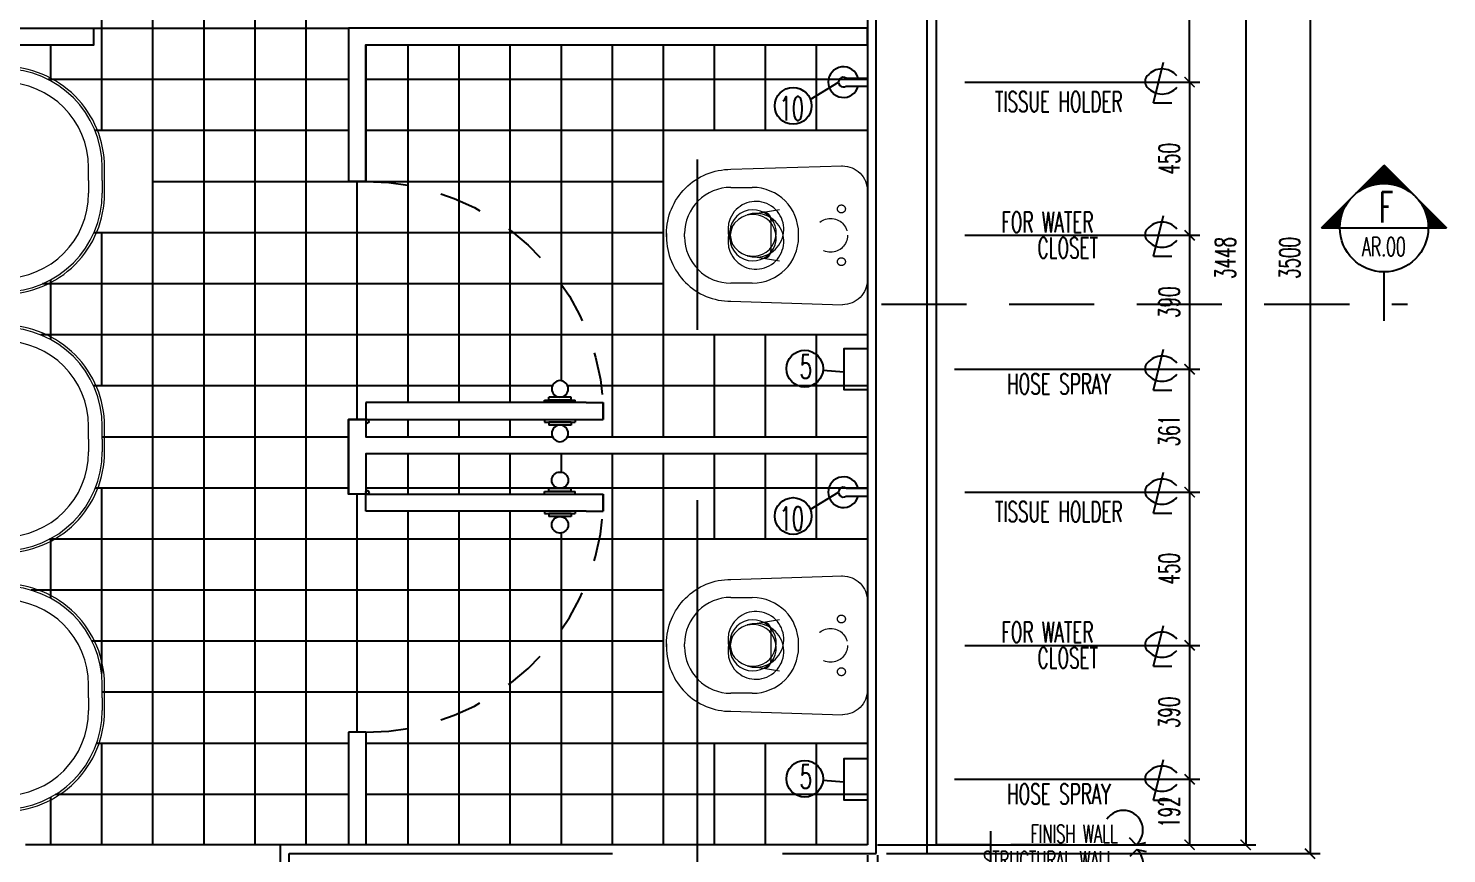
# Model space of a CAD drawing. Extents: x 417609.6 to 417638.5, y 43441 to 43460.9.
# Drawn here: x 417624.723 to 417628.89, y 43455.876 to 43458.301 of the extents above; entities that cross this region are included whole.
import ezdxf
from ezdxf.enums import TextEntityAlignment as Align

# ---------------------------------------------------------------- set-up
doc = ezdxf.new("R2010")
doc.units = 0
doc.header["$MEASUREMENT"] = 0
doc.header["$PDMODE"] = 3
doc.header["$PDSIZE"] = 0.1
for name, pattern in [('CENTERX2', [4, 2.5, -0.5, 0.5, -0.5]), ('DASHED', [0.75, 0.5, -0.25]), ('HIDDEN', [0.375, 0.25, -0.125]), ('HIDDEN2', [0.1875, 0.125, -0.0625])]:
    doc.linetypes.add(name, pattern=pattern)
doc.layers.get('0').update_dxf_attribs({"linetype": 'CONTINUOUS'})
doc.layers.get('DEFPOINTS').update_dxf_attribs({"linetype": 'CONTINUOUS'})
for name, color, linetype in [('2', 2, 'CONTINUOUS'), ('A-JEERI', 3, 'CONTINUOUS'), ('ARCDIMR', 4, 'CONTINUOUS'), ('AXES', 11, 'CENTERX2'), ('DIM', 4, 'CONTINUOUS'), ('Dimout', 4, 'CONTINUOUS'), ('DOOR', 4, 'CONTINUOUS'), ('DW', 7, 'CONTINUOUS'), ('ELE', 3, 'CONTINUOUS'), ('ELEV-MARK', 6, 'CONTINUOUS'), ('FIX', 3, 'CONTINUOUS'), ('Hatch', 11, 'CONTINUOUS'), ('JUMP', 2, 'CONTINUOUS'), ('PART', 9, 'CONTINUOUS'), ('Plaster', 7, 'CONTINUOUS'), ('Tile', 5, 'CONTINUOUS'), ('TITLE', 6, 'CONTINUOUS'), ('TXT', 2, 'CONTINUOUS'), ('WALL', 6, 'CONTINUOUS'), ('WIN', 5, 'CONTINUOUS')]:
    doc.layers.add(name, color=color, linetype=linetype)
doc.styles.add('ROMANS', font='ROMANS.shx', dxfattribs={"width": 0.6})
doc.dimstyles.new('R50', dxfattribs={"dimscale": 0, "dimtxt": 0.06, "dimasz": 0.03, "dimexe": 0.03, "dimexo": 0.03, "dimgap": 0.03, "dimtad": 1, "dimdec": 0, "dimlfac": 1000, "dimzin": 13, "dimdsep": 46, "dimtxsty": 'ROMANS', "dimblk": 'ARCHTICK', "dimcen": 0.09, "dimclrd": 4, "dimclre": 4, "dimclrt": 2, "dimadec": 0, "dimazin": 0, "dimtfac": 1, "dimtdec": 0, "dimtofl": 0, "dimtmove": 2, "dimatfit": 3, "dimldrblk": 'CLOSEDBLANK', "dimfxl": 0, "dimtolj": 1, "dimtzin": 0, "dimarcsym": 0})

# ---------------------------------------------------------------- blocks, each defined once
blk = doc.blocks.new('WC')
at = {"layer": 'FIX', "lineweight": 20}
for p, q in [((475, 140.8), (538, 140.8)), ((394.8, 75.7), (490.4, 60.1)), ((339, 4.8), (339, -4.8)), ((533.7, 24.2), (539.5, 0)), ((539.5, 0), (533.7, -24.2)), ((674, 4.8), (674, -4.8)), ((490.4, -60.1), (394.8, -75.7)), ((538, -140.8), (475, -140.8)), ((213.2, -203.8), (210, -203.8))]:
    blk.add_line(p, q, dxfattribs=at)
at = {"layer": 'FIX', "linetype": 'Continuous', "lineweight": 20}
blk.add_line((420.1, -47.3), (420.4, 44.6), dxfattribs=at)
at = {"layer": 'FIX', "lineweight": 20}
for points in [[(210, -203.8, -0.414214), (137, -130.8), (137, 0), (137, 130.8, -0.414214), (210, 203.8)], [(727, -4.8), (727, 4.8, 0.414214), (538, 193.8), (210, 203.8)], [(727, 4.8), (727, -4.8, -0.414214), (538, -193.8), (210, -203.8)]]:
    blk.add_lwpolyline(points, format="xyb", dxfattribs=at)
at = {"layer": 'FIX', "linetype": 'HIDDEN', "lineweight": 20, "ltscale": 0.05}
for centre in [(213.2, 77.5), (213.2, -77.5)]:
    blk.add_circle(centre, 11.6, dxfattribs=at)
at = {"layer": 'FIX', "linetype": 'HIDDEN2', "lineweight": 20, "ltscale": 0.3}
blk.add_circle((245, 0), 49.8, dxfattribs=at)
at = {"layer": 'FIX', "lineweight": 20}
for centre, radius, start, end in [((475, 4.8), 136, 90, 180), ((538, 4.8), 136, 360, 90), ((464.4, -17.6), 82, 51.0758, 71.504), ((473, -6.9), 68.2, 27.1532, 51.0758), ((475, -4.8), 136, 180, 270), ((473, 6.9), 68.2, 308.9242, 332.8468), ((538, -4.8), 136, 270, 0), ((464.4, 17.6), 82, 288.496, 308.9242)]:
    blk.add_arc(centre, radius, start, end, dxfattribs=at)
at = {"layer": 'FIX', "linetype": 'Continuous', "lineweight": 20}
for centre, start, end in [((442.7, 45.5), 88.3879, 182.3338), ((442.4, -45.6), 177.6662, 271.6121)]:
    blk.add_arc(centre, 22.3, start, end, dxfattribs=at)
blk = doc.blocks.new('LAV-003')
at = {"layer": 'FIX', "linetype": 'ByBlock'}
blk.add_line((-327.5, -25), (327.5, -25), dxfattribs=at)
at = {"layer": 'FIX', "linetype": 'Continuous', "lineweight": 20}
for p, q in [((-327.5, -285), (-327.5, -25)), ((327.5, -285), (327.5, -25)), ((0, -165), (-187.5, -165)), ((0, -165), (187.5, -165)), ((-287.5, -285), (-287.5, -265)), ((287.5, -285), (287.5, -265)), ((0, -535), (-37.5, -535)), ((0, -535), (37.5, -535)), ((0, -575), (-37.5, -575)), ((0, -575), (37.5, -575))]:
    blk.add_line(p, q, dxfattribs=at)
at = {"layer": 'FIX', "linetype": 'ByBlock', "ltscale": 0.3}
for p, q in [((0, -35), (-262.5, -35)), ((0, -35), (262.5, -35)), ((-287.5, -265), (-287.5, -60)), ((287.5, -265), (287.5, -60))]:
    blk.add_line(p, q, dxfattribs=at)
at = {"layer": 'FIX', "lineweight": 20}
for p, q in [((-15.6, -100.9), (15.5, -100.9)), ((0, -85.4), (0, -116.5))]:
    blk.add_line(p, q, dxfattribs=at)
at = {"layer": 'FIX', "linetype": 'DASHED', "lineweight": 20, "ltscale": 0.04}
for p, q in [((0, -193.9), (0, -266.1)), ((-35.7, -230.5), (36.6, -230.5))]:
    blk.add_line(p, q, dxfattribs=at)
at = {"layer": 'FIX', "linetype": 'Continuous', "lineweight": 20}
blk.add_lwpolyline([(294.8, -25), (0, -25), (-327.5, -25), (-334.5, -285, 0.414214), (-37.5, -582), (0, -582), (37.5, -582, 0.414214), (334.5, -285), (327.5, -25), (0, -25)], format="xyb", dxfattribs=at)
at = {"layer": 'FIX', "linetype": 'HIDDEN', "lineweight": 20, "ltscale": 0.05}
for centre in [(-100, -100.9), (100, -100.9)]:
    blk.add_circle(centre, 12.4, dxfattribs=at)
at = {"layer": 'FIX', "lineweight": 20}
for centre, radius in [((0, -100.9), 15.5), ((0.5, -230), 29.5), ((0.5, -230), 22.5)]:
    blk.add_circle(centre, radius, dxfattribs=at)
at = {"layer": 'FIX', "linetype": 'ByBlock', "ltscale": 0.3}
for centre, start, end in [((-262.5, -60), 90, 180), ((262.5, -60), 0, 90)]:
    blk.add_arc(centre, 25, start, end, dxfattribs=at)
at = {"layer": 'FIX', "linetype": 'Continuous', "lineweight": 20}
for centre, radius, start, end in [((-187.5, -265), 100, 90, 180), ((187.5, -265), 100, 0, 90), ((-37.5, -285), 290, 180, 270), ((-37.5, -285), 250, 180, 270), ((37.5, -285), 290, 270, 0), ((37.5, -285), 250, 270, 0)]:
    blk.add_arc(centre, radius, start, end, dxfattribs=at)
blk = doc.blocks.new('DORO')
at = {"layer": 'DOOR', "linetype": 'ByBlock'}
for p, q in [((-0.05, -0.6482), (-0.05, 0)), ((-0.05, 0), (0, 0)), ((0, 0), (0, -0.6482)), ((-0.0662, -0.6033), (-0.0662, -0.5385)), ((-0.0572, -0.5385), (-0.0662, -0.5385)), ((-0.0572, -0.5259), (-0.0572, -0.6159)), ((-0.05, -0.5259), (-0.0572, -0.5259)), ((-0.0572, -0.6033), (-0.0572, -0.5385)), ((0, -0.5259), (0.0072, -0.5259)), ((0.0072, -0.5259), (0.0072, -0.6159)), ((0.0072, -0.6033), (0.0072, -0.5385)), ((0.0072, -0.5385), (0.0162, -0.5385)), ((0.0162, -0.6033), (0.0162, -0.5385)), ((-0.0572, -0.6033), (-0.0662, -0.6033)), ((-0.05, -0.6159), (-0.0572, -0.6159)), ((0, -0.6159), (0.0072, -0.6159)), ((0.0072, -0.6033), (0.0162, -0.6033)), ((-0.05, -0.6482), (-0.05, -0.6982)), ((0, -0.6482), (0, -0.6982)), ((-0.05, -0.6982), (0, -0.6982)), ((0, -0.6982), (-0.05, -0.6982))]:
    blk.add_line(p, q, dxfattribs=at)
for centre, radius in [((0.0051, -0.0051), 0.00506), ((-0.0904, -0.5709), 0.0243), ((0.0404, -0.5709), 0.0243)]:
    blk.add_circle(centre, radius, dxfattribs=at)
at = {"layer": 'DOOR', "linetype": 'HIDDEN', "ltscale": 0.5}
blk.add_arc((0, 0), 0.7, 180, 265.9039, dxfattribs=at)
blk = doc.blocks.new('SCNTR', base_point=(3632.66, 549.66))
for q in [(3633.89, 554.57), (3636.1, 543.44)]:
    blk.add_line((3631.12, 543.44), q)
for centre, radius, start, end in [((3630.8, 549.38), 1.99, 133.3084, 182.4789), ((3633.47, 547.5), 5.23, 39.4883, 140.5117), ((3630.8, 549.21), 1.99, 177.5211, 226.6916), ((3633.47, 551.09), 5.23, 219.4883, 320.5117)]:
    blk.add_arc(centre, radius, start, end)
blk = doc.blocks.new('_ARCHTICK')
at = {"color": 0, "linetype": 'ByBlock', "const_width": 0.15}
blk.add_lwpolyline([(-0.5, -0.5), (0.5, 0.5)], dxfattribs=at)
blk = doc.blocks.new('*D69')
at = {"layer": 'DEFPOINTS', "color": 0}
for p in [(417627.4436, 43457.693), (417627.4136, 43457.2995), (417628.1345, 43457.2995)]:
    blk.add_point(p, dxfattribs=at)
at = {"layer": 'Dimout', "color": 4, "lineweight": -2}
for p, q in [((417627.4736, 43457.693), (417628.1645, 43457.693)), ((417628.1345, 43457.693), (417628.1345, 43457.2995)), ((417627.4436, 43457.2995), (417628.1645, 43457.2995))]:
    blk.add_line(p, q, dxfattribs=at)
at = {"layer": 'Dimout', "color": 4, "lineweight": -2, "xscale": 0.03, "yscale": 0.03, "zscale": 0.03}
for p, rotation in [((417628.1345, 43457.693), 90), ((417628.1345, 43457.2995), 270)]:
    blk.add_blockref('_ARCHTICK', p, dxfattribs=dict(at, rotation=rotation))
at = {"layer": 'Dimout', "color": 2, "insert": (417628.0745, 43457.4963), "char_height": 0.06, "attachment_point": 5, "rotation": 90, "style": 'ROMANS'}
blk.add_mtext('\\A1;390', dxfattribs=at)
blk = doc.blocks.new('_ClosedBlank')
at = {"color": 0, "linetype": 'ByBlock', "lineweight": -2}
for p, q in [((-1, 0.17), (0, 0)), ((-1, 0.17), (-1, -0.17)), ((0, 0), (-1, -0.17))]:
    blk.add_line(p, q, dxfattribs=at)
blk = doc.blocks.new('*D70')
at = {"layer": 'DEFPOINTS', "color": 0}
for p in [(417627.4436, 43458.143), (417627.4436, 43457.693), (417628.1345, 43457.693)]:
    blk.add_point(p, dxfattribs=at)
at = {"layer": 'Dimout', "color": 4, "lineweight": -2}
for p, q in [((417627.4736, 43458.143), (417628.1645, 43458.143)), ((417628.1345, 43458.143), (417628.1345, 43457.693)), ((417627.4736, 43457.693), (417628.1645, 43457.693))]:
    blk.add_line(p, q, dxfattribs=at)
at = {"layer": 'Dimout', "color": 4, "lineweight": -2, "xscale": 0.03, "yscale": 0.03, "zscale": 0.03}
for p, rotation in [((417628.1345, 43458.143), 90), ((417628.1345, 43457.693), 270)]:
    blk.add_blockref('_ARCHTICK', p, dxfattribs=dict(at, rotation=rotation))
at = {"layer": 'Dimout', "color": 2, "insert": (417628.0745, 43457.918), "char_height": 0.06, "attachment_point": 5, "rotation": 90, "style": 'ROMANS'}
blk.add_mtext('\\A1;450', dxfattribs=at)
blk = doc.blocks.new('A$C785E76E1')
at = {"layer": 'JUMP'}
for p, q in [((0.033, 0.0529), (0.033, 0.1149)), ((0.057, 0.0529), (0.057, 0.1149))]:
    blk.add_line(p, q, dxfattribs=at)
for radius, start, end in [(0.045, 105.4782, 74.5218), (0.0144, 146.4427, 33.5573)]:
    blk.add_arc((0.045, 0.045), radius, start, end, dxfattribs=at)
blk = doc.blocks.new('*D71')
at = {"layer": 'DEFPOINTS', "color": 0}
for p in [(417627.4436, 43456.4883), (417627.4136, 43456.0948), (417628.1345, 43456.0948)]:
    blk.add_point(p, dxfattribs=at)
at = {"layer": 'Dimout', "color": 4, "lineweight": -2}
for p, q in [((417627.4736, 43456.4883), (417628.1645, 43456.4883)), ((417628.1345, 43456.4883), (417628.1345, 43456.0948)), ((417627.4436, 43456.0948), (417628.1645, 43456.0948))]:
    blk.add_line(p, q, dxfattribs=at)
at = {"layer": 'Dimout', "color": 4, "lineweight": -2, "xscale": 0.03, "yscale": 0.03, "zscale": 0.03}
for p, rotation in [((417628.1345, 43456.4883), 90), ((417628.1345, 43456.0948), 270)]:
    blk.add_blockref('_ARCHTICK', p, dxfattribs=dict(at, rotation=rotation))
at = {"layer": 'Dimout', "color": 2, "insert": (417628.0745, 43456.2915), "char_height": 0.06, "attachment_point": 5, "rotation": 90, "style": 'ROMANS'}
blk.add_mtext('\\A1;390', dxfattribs=at)
blk = doc.blocks.new('*D72')
at = {"layer": 'DEFPOINTS', "color": 0}
for p in [(417627.4436, 43456.9383), (417627.4436, 43456.4883), (417628.1345, 43456.4883)]:
    blk.add_point(p, dxfattribs=at)
at = {"layer": 'Dimout', "color": 4, "lineweight": -2}
for p, q in [((417627.4736, 43456.9383), (417628.1645, 43456.9383)), ((417628.1345, 43456.9383), (417628.1345, 43456.4883)), ((417627.4736, 43456.4883), (417628.1645, 43456.4883))]:
    blk.add_line(p, q, dxfattribs=at)
at = {"layer": 'Dimout', "color": 4, "lineweight": -2, "xscale": 0.03, "yscale": 0.03, "zscale": 0.03}
for p, rotation in [((417628.1345, 43456.9383), 90), ((417628.1345, 43456.4883), 270)]:
    blk.add_blockref('_ARCHTICK', p, dxfattribs=dict(at, rotation=rotation))
at = {"layer": 'Dimout', "color": 2, "insert": (417628.0745, 43456.7133), "char_height": 0.06, "attachment_point": 5, "rotation": 90, "style": 'ROMANS'}
blk.add_mtext('\\A1;450', dxfattribs=at)
blk = doc.blocks.new('*D73')
at = {"layer": 'DEFPOINTS', "color": 0}
for p in [(417627.4436, 43456.0948), (417627.1876, 43455.9024), (417628.1345, 43455.9024)]:
    blk.add_point(p, dxfattribs=at)
at = {"layer": 'Hatch', "color": 4, "lineweight": -2}
for p, q in [((417627.4736, 43456.0948), (417628.1645, 43456.0948)), ((417628.1345, 43456.0948), (417628.1345, 43455.9024)), ((417627.2176, 43455.9024), (417628.1645, 43455.9024))]:
    blk.add_line(p, q, dxfattribs=at)
at = {"layer": 'Hatch', "color": 4, "lineweight": -2, "xscale": 0.03, "yscale": 0.03, "zscale": 0.03}
for p, rotation in [((417628.1345, 43456.0948), 90), ((417628.1345, 43455.9024), 270)]:
    blk.add_blockref('_ARCHTICK', p, dxfattribs=dict(at, rotation=rotation))
at = {"layer": 'Hatch', "color": 2, "insert": (417628.0745, 43455.9986), "char_height": 0.06, "attachment_point": 5, "rotation": 90, "style": 'ROMANS'}
blk.add_mtext('\\A1;192', dxfattribs=at)
blk = doc.blocks.new('*D74')
at = {"layer": 'DEFPOINTS', "color": 0}
for p in [(417627.4436, 43457.2995), (417628.1345, 43457.2995), (417627.4436, 43456.9383)]:
    blk.add_point(p, dxfattribs=at)
at = {"layer": 'Hatch', "color": 4, "lineweight": -2}
for p, q in [((417627.4736, 43457.2995), (417628.1645, 43457.2995)), ((417628.1345, 43456.9383), (417628.1345, 43457.2995)), ((417627.4736, 43456.9383), (417628.1645, 43456.9383))]:
    blk.add_line(p, q, dxfattribs=at)
at = {"layer": 'Hatch', "color": 4, "lineweight": -2, "xscale": 0.03, "yscale": 0.03, "zscale": 0.03}
for p, rotation in [((417628.1345, 43457.2995), 90), ((417628.1345, 43456.9383), 270)]:
    blk.add_blockref('_ARCHTICK', p, dxfattribs=dict(at, rotation=rotation))
at = {"layer": 'Hatch', "color": 2, "insert": (417628.0745, 43457.1189), "char_height": 0.06, "attachment_point": 5, "rotation": 90, "style": 'ROMANS'}
blk.add_mtext('\\A1;361', dxfattribs=at)
blk = doc.blocks.new('*D75')
at = {"layer": 'DEFPOINTS', "color": 0}
for p in [(417627.1876, 43459.3504), (417628.1345, 43459.3504), (417627.4436, 43458.143)]:
    blk.add_point(p, dxfattribs=at)
at = {"layer": 'Hatch', "color": 4, "lineweight": -2}
for p, q in [((417627.2176, 43459.3504), (417628.1645, 43459.3504)), ((417628.1345, 43458.143), (417628.1345, 43459.3504)), ((417627.4736, 43458.143), (417628.1645, 43458.143))]:
    blk.add_line(p, q, dxfattribs=at)
at = {"layer": 'Hatch', "color": 4, "lineweight": -2, "xscale": 0.03, "yscale": 0.03, "zscale": 0.03}
for p, rotation in [((417628.1345, 43459.3504), 90), ((417628.1345, 43458.143), 270)]:
    blk.add_blockref('_ARCHTICK', p, dxfattribs=dict(at, rotation=rotation))
at = {"layer": 'Hatch', "color": 2, "insert": (417628.0745, 43458.7467), "char_height": 0.06, "attachment_point": 5, "rotation": 90, "style": 'ROMANS'}
blk.add_mtext('\\A1;1207', dxfattribs=at)
blk = doc.blocks.new('*D76')
at = {"layer": 'DEFPOINTS', "color": 0}
for p in [(417627.1876, 43459.3504), (417627.1876, 43455.9024), (417628.2992, 43455.9024)]:
    blk.add_point(p, dxfattribs=at)
at = {"layer": 'Hatch', "color": 4, "lineweight": -2}
for p, q in [((417627.2176, 43459.3504), (417628.3292, 43459.3504)), ((417628.2992, 43459.3504), (417628.2992, 43455.9024)), ((417627.2176, 43455.9024), (417628.3292, 43455.9024))]:
    blk.add_line(p, q, dxfattribs=at)
at = {"layer": 'Hatch', "color": 4, "lineweight": -2, "xscale": 0.03, "yscale": 0.03, "zscale": 0.03}
for p, rotation in [((417628.2992, 43459.3504), 90), ((417628.2992, 43455.9024), 270)]:
    blk.add_blockref('_ARCHTICK', p, dxfattribs=dict(at, rotation=rotation))
at = {"layer": 'Hatch', "color": 2, "insert": (417628.2392, 43457.6264), "char_height": 0.06, "attachment_point": 5, "rotation": 90, "style": 'ROMANS'}
blk.add_mtext('\\A1;3448', dxfattribs=at)
blk = doc.blocks.new('*D77')
at = {"layer": 'DEFPOINTS', "color": 0}
for p in [(417627.2136, 43459.3764), (417627.2136, 43455.8764), (417628.4883, 43455.8764)]:
    blk.add_point(p, dxfattribs=at)
at = {"layer": 'Hatch', "color": 4, "lineweight": -2}
for p, q in [((417627.2436, 43459.3764), (417628.5183, 43459.3764)), ((417628.4883, 43459.3764), (417628.4883, 43455.8764)), ((417627.2436, 43455.8764), (417628.5183, 43455.8764))]:
    blk.add_line(p, q, dxfattribs=at)
at = {"layer": 'Hatch', "color": 4, "lineweight": -2, "xscale": 0.03, "yscale": 0.03, "zscale": 0.03}
for p, rotation in [((417628.4883, 43459.3764), 90), ((417628.4883, 43455.8764), 270)]:
    blk.add_blockref('_ARCHTICK', p, dxfattribs=dict(at, rotation=rotation))
at = {"layer": 'Hatch', "color": 2, "insert": (417628.4283, 43457.6264), "char_height": 0.06, "attachment_point": 5, "rotation": 90, "style": 'ROMANS'}
blk.add_mtext('\\A1;3500', dxfattribs=at)
blk = doc.blocks.new('*D78')
at = {"layer": 'DEFPOINTS', "color": 0}
for p in [(417625.4886, 43455.8764), (417627.1876, 43455.9024), (417625.4886, 43454.7616)]:
    blk.add_point(p, dxfattribs=at)
at = {"layer": 'Hatch', "color": 4, "lineweight": -2}
for p, q in [((417627.1876, 43455.8724), (417627.1876, 43454.7316)), ((417625.4886, 43455.8464), (417625.4886, 43454.7316)), ((417627.1876, 43454.7616), (417625.4886, 43454.7616))]:
    blk.add_line(p, q, dxfattribs=at)
at = {"layer": 'Hatch', "color": 4, "lineweight": -2, "xscale": 0.03, "yscale": 0.03, "zscale": 0.03, "rotation": 180}
blk.add_blockref('_ARCHTICK', (417625.4886, 43454.7616), dxfattribs=at)
at = {"layer": 'Hatch', "color": 4, "lineweight": -2, "xscale": 0.03, "yscale": 0.03, "zscale": 0.03}
blk.add_blockref('_ARCHTICK', (417627.1876, 43454.7616), dxfattribs=at)
at = {"layer": 'Hatch', "color": 2, "insert": (417626.3381, 43454.8216), "char_height": 0.06, "attachment_point": 5, "style": 'ROMANS'}
blk.add_mtext('\\A1;1699', dxfattribs=at)
blk = doc.blocks.new('*D81')
at = {"layer": 'DEFPOINTS', "color": 0}
for p in [(417624.3896, 43455.9024), (417627.1876, 43455.9024), (417627.1876, 43454.634)]:
    blk.add_point(p, dxfattribs=at)
at = {"layer": 'Hatch', "color": 4, "lineweight": -2}
for p, q in [((417624.3896, 43455.8724), (417624.3896, 43454.604)), ((417627.1876, 43455.8724), (417627.1876, 43454.604)), ((417624.3896, 43454.634), (417627.1876, 43454.634))]:
    blk.add_line(p, q, dxfattribs=at)
at = {"layer": 'Hatch', "color": 4, "lineweight": -2, "xscale": 0.03, "yscale": 0.03, "zscale": 0.03, "rotation": 180}
blk.add_blockref('_ARCHTICK', (417624.3896, 43454.634), dxfattribs=at)
at = {"layer": 'Hatch', "color": 4, "lineweight": -2, "xscale": 0.03, "yscale": 0.03, "zscale": 0.03}
blk.add_blockref('_ARCHTICK', (417627.1876, 43454.634), dxfattribs=at)
at = {"layer": 'Hatch', "color": 2, "insert": (417625.7886, 43454.694), "char_height": 0.06, "attachment_point": 5, "style": 'ROMANS'}
blk.add_mtext('\\A1;2798', dxfattribs=at)
blk = doc.blocks.new('*D82')
at = {"layer": 'DEFPOINTS', "color": 0}
for p in [(417624.3636, 43455.8764), (417627.2176, 43455.9024), (417624.3636, 43454.5158)]:
    blk.add_point(p, dxfattribs=at)
at = {"layer": 'Hatch', "color": 4, "lineweight": -2}
for p, q in [((417627.2176, 43455.8724), (417627.2176, 43454.4858)), ((417624.3636, 43455.8464), (417624.3636, 43454.4858)), ((417627.2176, 43454.5158), (417624.3636, 43454.5158))]:
    blk.add_line(p, q, dxfattribs=at)
at = {"layer": 'Hatch', "color": 4, "lineweight": -2, "xscale": 0.03, "yscale": 0.03, "zscale": 0.03, "rotation": 180}
blk.add_blockref('_ARCHTICK', (417624.3636, 43454.5158), dxfattribs=at)
at = {"layer": 'Hatch', "color": 4, "lineweight": -2, "xscale": 0.03, "yscale": 0.03, "zscale": 0.03}
blk.add_blockref('_ARCHTICK', (417627.2176, 43454.5158), dxfattribs=at)
at = {"layer": 'Hatch', "color": 2, "insert": (417625.7906, 43454.5758), "char_height": 0.06, "attachment_point": 5, "style": 'ROMANS'}
blk.add_mtext('\\A1;2854', dxfattribs=at)
blk = doc.blocks.new('*X22')
at = {"color": 0}
for p, q in [((14608, 7877), (14819, 8088)), ((14625, 7890), (14821, 8086)), ((14637, 7899), (14823, 8084)), ((14647, 7905), (14825, 8082)), ((14656, 7910), (14826, 8081)), ((14664, 7915), (14828, 8079)), ((14671, 7919), (14830, 8077)), ((14678, 7922), (14832, 8075)), ((14685, 7925), (14833, 8073)), ((14691, 7928), (14835, 8072)), ((14697, 7930), (14837, 8070)), ((14703, 7933), (14839, 8068)), ((14709, 7935), (14841, 8066)), ((14714, 7937), (14842, 8065)), ((14719, 7938), (14844, 8063)), ((14725, 7940), (14846, 8061)), ((14730, 7941), (14848, 8059)), ((14734, 7943), (14849, 8058)), ((14739, 7944), (14851, 8056)), ((14744, 7945), (14853, 8054)), ((14749, 7946), (14855, 8052)), ((14753, 7947), (14856, 8051)), ((14757, 7948), (14858, 8049)), ((14762, 7949), (14860, 8047)), ((14766, 7950), (14862, 8045)), ((14770, 7950), (14863, 8043)), ((14774, 7951), (14865, 8042)), ((14778, 7951), (14867, 8040)), ((14782, 7952), (14869, 8038)), ((14786, 7952), (14871, 8036)), ((14790, 7953), (14872, 8035)), ((14794, 7953), (14874, 8033)), ((14798, 7953), (14876, 8031)), ((14802, 7953), (14878, 8029)), ((14805, 7954), (14879, 8028)), ((14809, 7954), (14881, 8026)), ((14813, 7954), (14883, 8024)), ((14816, 7954), (14885, 8022)), ((14820, 7954), (14886, 8020)), ((14823, 7954), (14888, 8019)), ((14827, 7954), (14890, 8017)), ((14830, 7954), (14892, 8015)), ((14834, 7953), (14894, 8013)), ((14837, 7953), (14895, 8012)), ((14840, 7953), (14897, 8010)), ((14844, 7953), (14899, 8008)), ((14847, 7953), (14901, 8006)), ((14850, 7952), (14902, 8005)), ((14853, 7952), (14904, 8003)), ((14856, 7952), (14906, 8001)), ((14860, 7951), (14908, 7999)), ((14863, 7951), (14909, 7997)), ((14866, 7950), (14911, 7996)), ((14869, 7950), (14913, 7994)), ((14872, 7949), (14915, 7992)), ((14875, 7949), (14917, 7990)), ((14878, 7948), (14918, 7989)), ((14881, 7948), (14920, 7987)), ((14884, 7947), (14922, 7985)), ((14887, 7947), (14924, 7983)), ((14890, 7946), (14925, 7982)), ((14893, 7945), (14927, 7980)), ((14895, 7945), (14929, 7978)), ((14898, 7944), (14931, 7976)), ((14901, 7943), (14932, 7974)), ((14904, 7942), (14934, 7973)), ((14907, 7942), (14936, 7971)), ((14909, 7941), (14938, 7969)), ((14912, 7940), (14939, 7967)), ((14915, 7939), (14941, 7966)), ((14917, 7938), (14943, 7964)), ((14920, 7937), (14945, 7962)), ((14923, 7937), (14947, 7960)), ((14925, 7936), (14948, 7959)), ((14928, 7935), (14950, 7957)), ((14931, 7934), (14952, 7955)), ((14933, 7933), (14954, 7953)), ((14936, 7932), (14955, 7952)), ((14938, 7931), (14957, 7950)), ((14941, 7930), (14959, 7948)), ((14943, 7929), (14961, 7946)), ((14946, 7928), (14962, 7944)), ((14948, 7927), (14964, 7943)), ((14951, 7926), (14966, 7941)), ((14953, 7925), (14968, 7939)), ((14956, 7923), (14970, 7937)), ((14958, 7922), (14971, 7936)), ((14960, 7921), (14973, 7934)), ((14963, 7920), (14975, 7932)), ((14965, 7919), (14977, 7930)), ((14967, 7918), (14978, 7929)), ((14970, 7916), (14980, 7927)), ((14972, 7915), (14982, 7925)), ((14974, 7914), (14984, 7923)), ((14977, 7913), (14985, 7921)), ((14979, 7911), (14987, 7920)), ((14981, 7910), (14989, 7918)), ((14360, 7629), (14571, 7839)), ((14364, 7629), (14557, 7822)), ((14983, 7909), (14991, 7916)), ((14986, 7908), (14993, 7914)), ((14988, 7906), (14994, 7913)), ((14990, 7905), (14996, 7911)), ((14992, 7903), (14998, 7909)), ((14994, 7902), (15000, 7907)), ((14997, 7901), (15001, 7906)), ((14999, 7899), (15003, 7904)), ((15001, 7898), (15005, 7902)), ((15003, 7896), (15007, 7900)), ((15005, 7895), (15008, 7898)), ((15007, 7894), (15010, 7897)), ((15009, 7892), (15012, 7895)), ((15011, 7891), (15014, 7893)), ((15013, 7889), (15016, 7891)), ((15015, 7888), (15017, 7890)), ((15017, 7886), (15019, 7888)), ((15019, 7884), (15021, 7886)), ((15021, 7883), (15023, 7884)), ((15023, 7881), (15024, 7883)), ((15025, 7880), (15026, 7881)), ((15027, 7878), (15028, 7879)), ((15029, 7877), (15030, 7877)), ((15031, 7875), (15031, 7875)), ((15033, 7873), (15033, 7874)), ((15035, 7872), (15035, 7872)), ((15036, 7870), (15037, 7870)), ((15038, 7868), (15038, 7868)), ((15040, 7867), (15040, 7867)), ((15042, 7865), (15042, 7865)), ((15044, 7863), (15044, 7863)), ((15046, 7861), (15046, 7861)), ((15047, 7860), (15047, 7860)), ((15051, 7856), (15051, 7856)), ((15053, 7854), (15053, 7854)), ((15054, 7852), (15054, 7853)), ((15056, 7851), (15056, 7851)), ((15058, 7849), (15058, 7849)), ((15059, 7847), (15060, 7847)), ((15061, 7845), (15061, 7845)), ((15063, 7843), (15063, 7844)), ((15064, 7841), (15065, 7842)), ((15066, 7839), (15067, 7840)), ((15068, 7837), (15069, 7838)), ((15069, 7836), (15070, 7837)), ((15071, 7834), (15072, 7835)), ((15072, 7832), (15074, 7833)), ((15074, 7830), (15076, 7831)), ((15076, 7828), (15077, 7830)), ((15077, 7826), (15079, 7828)), ((15079, 7824), (15081, 7826)), ((15080, 7822), (15083, 7824)), ((15082, 7820), (15084, 7822)), ((15083, 7818), (15086, 7821)), ((15085, 7815), (15088, 7819)), ((15086, 7813), (15090, 7817)), ((15087, 7811), (15092, 7815)), ((15089, 7809), (15093, 7814)), ((14368, 7629), (14549, 7810)), ((14371, 7629), (14542, 7800)), ((14375, 7629), (14537, 7791)), ((14378, 7629), (14533, 7783)), ((14382, 7629), (14529, 7776)), ((14385, 7629), (14525, 7769)), ((14389, 7629), (14522, 7762)), ((14392, 7629), (14519, 7756)), ((14396, 7629), (14517, 7750)), ((14399, 7629), (14515, 7744)), ((14403, 7629), (14513, 7739)), ((14406, 7629), (14511, 7733)), ((14410, 7629), (14509, 7728)), ((14413, 7629), (14507, 7723)), ((14417, 7629), (14506, 7718)), ((14421, 7629), (14505, 7713)), ((15090, 7807), (15095, 7812)), ((15092, 7805), (15097, 7810)), ((15093, 7803), (15099, 7808)), ((15094, 7801), (15100, 7807)), ((15096, 7798), (15102, 7805)), ((15097, 7796), (15104, 7803)), ((15098, 7794), (15106, 7801)), ((15100, 7792), (15107, 7799)), ((15101, 7790), (15109, 7798)), ((15102, 7787), (15111, 7796)), ((15104, 7785), (15113, 7794)), ((15105, 7783), (15115, 7792)), ((15106, 7780), (15116, 7791)), ((15107, 7778), (15118, 7789)), ((15108, 7776), (15120, 7787)), ((15110, 7773), (15122, 7785)), ((15111, 7771), (15123, 7784)), ((15112, 7769), (15125, 7782)), ((15113, 7766), (15127, 7780)), ((15114, 7764), (15129, 7778)), ((15115, 7761), (15130, 7777)), ((15116, 7759), (15132, 7775)), ((15117, 7756), (15134, 7773)), ((15118, 7754), (15136, 7771)), ((15119, 7751), (15137, 7769)), ((15121, 7749), (15139, 7768)), ((15122, 7746), (15141, 7766)), ((15122, 7744), (15143, 7764)), ((15123, 7741), (15145, 7762)), ((15124, 7739), (15146, 7761)), ((15125, 7736), (15148, 7759)), ((15126, 7733), (15150, 7757)), ((15127, 7731), (15152, 7755)), ((15128, 7728), (15153, 7754)), ((15129, 7725), (15155, 7752)), ((15130, 7723), (15157, 7750)), ((15130, 7720), (15159, 7748)), ((15131, 7717), (15160, 7746)), ((15132, 7714), (15162, 7745)), ((15133, 7712), (15164, 7743)), ((15133, 7709), (15166, 7741)), ((15134, 7706), (15168, 7739)), ((15135, 7703), (15169, 7738)), ((15136, 7700), (15171, 7736)), ((15136, 7697), (15173, 7734)), ((15137, 7695), (15175, 7732)), ((15137, 7692), (15176, 7731)), ((15138, 7689), (15178, 7729)), ((15139, 7686), (15180, 7727)), ((15139, 7683), (15182, 7725)), ((15140, 7680), (15183, 7723)), ((15140, 7676), (15185, 7722)), ((15140, 7673), (15187, 7720)), ((15141, 7670), (15189, 7718)), ((15141, 7667), (15191, 7716)), ((15142, 7664), (15192, 7715)), ((15142, 7661), (15194, 7713)), ((15142, 7658), (15196, 7711)), ((15143, 7654), (15198, 7709)), ((14424, 7629), (14503, 7708)), ((14428, 7629), (14502, 7703)), ((14431, 7629), (14501, 7699)), ((14435, 7629), (14500, 7694)), ((14438, 7629), (14499, 7690)), ((14442, 7629), (14499, 7686)), ((14445, 7629), (14498, 7681)), ((14449, 7629), (14497, 7677)), ((14452, 7629), (14497, 7673)), ((14456, 7629), (14496, 7669)), ((14459, 7629), (14496, 7665)), ((14463, 7629), (14495, 7661)), ((14466, 7629), (14495, 7657)), ((14470, 7629), (14494, 7653)), ((14474, 7629), (14494, 7649)), ((14477, 7629), (14494, 7646)), ((14481, 7629), (14494, 7642)), ((14484, 7629), (14494, 7638)), ((14488, 7629), (14494, 7635)), ((14491, 7629), (14494, 7631)), ((15143, 7651), (15199, 7708)), ((15143, 7648), (15201, 7706)), ((15143, 7644), (15203, 7704)), ((15143, 7641), (15205, 7702)), ((15143, 7637), (15206, 7700)), ((15143, 7634), (15208, 7699)), ((15144, 7631), (15210, 7697)), ((15145, 7629), (15212, 7695)), ((15149, 7629), (15214, 7693)), ((15152, 7629), (15215, 7692)), ((15156, 7629), (15217, 7690)), ((15159, 7629), (15219, 7688)), ((15163, 7629), (15221, 7686)), ((15167, 7629), (15222, 7685)), ((15170, 7629), (15224, 7683)), ((15174, 7629), (15226, 7681)), ((15177, 7629), (15228, 7679)), ((15181, 7629), (15229, 7678)), ((15184, 7629), (15231, 7676)), ((15188, 7629), (15233, 7674)), ((15191, 7629), (15235, 7672)), ((15195, 7629), (15236, 7670)), ((15198, 7629), (15238, 7669)), ((15202, 7629), (15240, 7667)), ((15205, 7629), (15242, 7665)), ((15209, 7629), (15244, 7663)), ((15212, 7629), (15245, 7662)), ((15216, 7629), (15247, 7660)), ((15220, 7629), (15249, 7658)), ((15223, 7629), (15251, 7656)), ((15227, 7629), (15252, 7655)), ((15230, 7629), (15254, 7653)), ((15234, 7629), (15256, 7651)), ((15237, 7629), (15258, 7649)), ((15241, 7629), (15259, 7647)), ((15244, 7629), (15261, 7646)), ((15248, 7629), (15263, 7644)), ((15251, 7629), (15265, 7642)), ((15255, 7629), (15267, 7640)), ((15258, 7629), (15268, 7639)), ((15262, 7629), (15270, 7637)), ((15266, 7629), (15272, 7635)), ((15269, 7629), (15274, 7633)), ((15273, 7629), (15275, 7632)), ((15276, 7629), (15277, 7630))]:
    blk.add_line(p, q, dxfattribs=at)
blk = doc.blocks.new('FINISH.WALL')
at = {"layer": 'DIM'}
blk.add_arc((-0.0435, 0.0496), 0.066, 311.2207, 146.8229, dxfattribs=at)
at = {"layer": 'WALL'}
for q in [(-0.0228, 0.0234), (0.0318, 0.0075)]:
    blk.add_line((0, 0), q, dxfattribs=at)
at = {"layer": 'TXT', "style": 'ROMANS', "width": 0.6}
blk.add_text('FINISH WALL', height=0.06, dxfattribs=at).set_placement((-0.3548, 0.0066))
blk = doc.blocks.new('STTRUC.WALL')
at = {"layer": 'DIM'}
blk.add_arc((-0.0435, -0.0496), 0.066, 213.1771, 48.7793, dxfattribs=at)
at = {"layer": 'WALL'}
for q in [(-0.0228, -0.0234), (0.0318, -0.0075)]:
    blk.add_line((0, 0), q, dxfattribs=at)
at = {"layer": 'TXT', "style": 'ROMANS', "width": 0.6}
blk.add_text('STRUCTURAL WALL', height=0.06, dxfattribs=at).set_placement((-0.516, -0.066))

msp = doc.modelspace()

# ---------------------------------------------------------------- linework, layer by layer
at = {"layer": '2'}
for points in [[(417627.1876, 43457.3595), (417627.1187, 43457.3595), (417627.1187, 43457.2395), (417627.1876, 43457.2395)], [(417627.1876, 43456.1548), (417627.1187, 43456.1548), (417627.1187, 43456.0348), (417627.1876, 43456.0348)], [(417627.5503, 43455.4187), (417627.5503, 43455.6822), (417627.5063, 43455.6982), (417627.6022, 43455.7302), (417627.5503, 43455.7502), (417627.5503, 43455.9428)]]:
    msp.add_lwpolyline(points, dxfattribs=at)
at = {"layer": 'AXES'}
msp.add_line((417626.6886, 43454.4152), (417626.6886, 43460.5385), dxfattribs=at)
at = {"layer": 'DW'}
for p, q in [((417627.0574, 43457.297), (417627.1187, 43457.2923)), ((417627.0574, 43456.0923), (417627.1187, 43456.0876))]:
    msp.add_line(p, q, dxfattribs=at)
at = {"layer": 'ELE'}
for p, q in [((417627.0199, 43458.0922), (417627.1033, 43458.143)), ((417627.0199, 43456.8874), (417627.1033, 43456.9383))]:
    msp.add_line(p, q, dxfattribs=at)
at = {"layer": 'ELEV-MARK', "color": 6}
for p, q in [((417628.522, 43457.7153), (417628.7058, 43457.8991)), ((417628.8897, 43457.7153), (417628.7058, 43457.8991)), ((417628.522, 43457.7153), (417628.5758, 43457.7153)), ((417628.5758, 43457.7153), (417628.8358, 43457.7153)), ((417628.8358, 43457.7153), (417628.8897, 43457.7153))]:
    msp.add_line(p, q, dxfattribs=at)
at = {"layer": 'ELEV-MARK', "color": 6, "linetype": 'HIDDEN'}
for p, q in [((417628.7058, 43457.4419), (417628.7058, 43457.5853)), ((417627.229, 43457.4907), (417628.7743, 43457.4907))]:
    msp.add_line(p, q, dxfattribs=at)
at = {"layer": 'ELEV-MARK', "color": 6}
msp.add_circle((417628.7058, 43457.7153), 0.13, dxfattribs=at)
at = {"layer": 'FIX', "color": 2}
for centre in [(417626.9695, 43458.0731), (417627.0036, 43457.3012), (417626.9695, 43456.8683), (417627.0036, 43456.0965)]:
    msp.add_circle(centre, 0.054, dxfattribs=at)
at = {"layer": 'PART'}
for p, q in [((417624.9136, 43458.3014), (417624.9136, 43458.2514)), ((417625.6636, 43458.3014), (417625.6636, 43457.8514)), ((417625.7136, 43458.2514), (417625.7136, 43457.8514)), ((417625.7136, 43457.8514), (417625.6636, 43457.8514)), ((417625.6636, 43457.1514), (417625.6636, 43456.9329)), ((417625.7136, 43457.1514), (417625.6636, 43457.1514)), ((417625.7136, 43457.1514), (417625.7136, 43457.1014)), ((417625.7136, 43457.0514), (417625.7136, 43456.9329)), ((417625.7136, 43456.9329), (417625.6636, 43456.9329)), ((417625.7136, 43456.2329), (417625.6636, 43456.2329)), ((417625.6636, 43456.2329), (417625.6636, 43455.9024)), ((417625.7136, 43456.2329), (417625.7136, 43455.9024))]:
    msp.add_line(p, q, dxfattribs=at)
for points in [[(417624.3896, 43458.3014), (417624.9136, 43458.3014), (417624.9136, 43458.2514), (417624.3896, 43458.2514)], [(417625.6636, 43457.8514), (417625.7136, 43457.8514), (417625.7136, 43458.2524), (417627.1876, 43458.2524), (417627.1876, 43458.3014), (417625.6636, 43458.3014)]]:
    msp.add_lwpolyline(points, close=True, dxfattribs=at)
for points in [[(417627.1876, 43457.1014), (417627.1876, 43457.0514), (417625.7136, 43457.0514), (417625.7136, 43456.9329), (417625.6636, 43456.9329), (417625.6636, 43457.1514), (417625.7136, 43457.1514), (417625.7136, 43457.1014), (417626.2621, 43457.1014)], [(417626.3068, 43457.1014), (417627.1876, 43457.1014)]]:
    msp.add_lwpolyline(points, dxfattribs=at)
at = {"layer": 'Plaster'}
for p, q in [((417627.1876, 43459.3504), (417627.1876, 43455.9024)), ((417627.3896, 43459.3504), (417627.3896, 43455.9024)), ((417627.1876, 43455.9024), (417625.4626, 43455.9024)), ((417625.4626, 43455.9024), (417625.4626, 43455.5504)), ((417627.5503, 43455.9024), (417627.3896, 43455.9024)), ((417627.7716, 43455.9024), (417627.6092, 43455.9024))]:
    msp.add_line(p, q, dxfattribs=at)
at = {"layer": 'Tile'}
for p, q in [((417624.9376, 43459.3504), (417624.9376, 43458.0004)), ((417625.0876, 43459.3504), (417625.0876, 43455.9024)), ((417625.2376, 43459.3504), (417625.2376, 43455.9024)), ((417625.3876, 43459.3504), (417625.3876, 43455.9024)), ((417625.5376, 43459.3504), (417625.5376, 43455.9024)), ((417625.6636, 43458.3004), (417624.9136, 43458.3004)), ((417624.7876, 43458.2514), (417624.7876, 43458.147)), ((417625.8376, 43458.2524), (417625.8376, 43457.2014)), ((417625.9876, 43458.2524), (417625.9876, 43457.2014)), ((417626.1376, 43458.2524), (417626.1376, 43457.2014)), ((417626.2876, 43458.2524), (417626.2876, 43457.266)), ((417626.4376, 43458.2524), (417626.4376, 43457.1014)), ((417626.5876, 43458.2524), (417626.5876, 43457.1014)), ((417626.7376, 43458.2524), (417626.7376, 43458.0004)), ((417626.8876, 43458.2524), (417626.8876, 43458.0004)), ((417627.0376, 43458.2524), (417627.0376, 43458.0004)), ((417625.6636, 43458.1504), (417624.781, 43458.1504)), ((417627.1876, 43458.1504), (417625.7136, 43458.1504)), ((417625.6636, 43458.0004), (417624.9185, 43458.0004)), ((417627.1876, 43458.0004), (417625.7136, 43458.0004)), ((417626.5876, 43457.8504), (417625.0876, 43457.8504)), ((417625.6876, 43457.8514), (417625.6876, 43457.1514)), ((417626.5876, 43457.7004), (417624.9152, 43457.7004)), ((417624.9376, 43457.7004), (417624.9376, 43457.2504)), ((417626.5876, 43457.5504), (417624.764, 43457.5504)), ((417624.7876, 43457.5619), (417624.7876, 43457.387)), ((417627.1876, 43457.4004), (417624.7592, 43457.4004)), ((417626.7376, 43457.4004), (417626.7376, 43457.1014)), ((417626.8876, 43457.4004), (417626.8876, 43457.1014)), ((417627.0376, 43457.4004), (417627.0376, 43457.1014)), ((417626.2617, 43457.2504), (417624.9143, 43457.2504)), ((417627.1876, 43457.2504), (417626.3072, 43457.2504)), ((417625.8376, 43457.1514), (417625.8376, 43457.1014)), ((417625.9876, 43457.1514), (417625.9876, 43457.1014)), ((417626.1376, 43457.1514), (417626.1376, 43457.1014)), ((417625.6636, 43457.1004), (417624.9376, 43457.1004)), ((417625.8376, 43457.0514), (417625.8376, 43456.9329)), ((417625.9876, 43457.0514), (417625.9876, 43456.9329)), ((417626.1376, 43457.0514), (417626.1376, 43456.9329)), ((417626.2876, 43457.0514), (417626.2876, 43456.9974)), ((417626.4376, 43457.0514), (417626.4376, 43455.9024)), ((417626.5876, 43457.0514), (417626.5876, 43455.9024)), ((417626.7376, 43457.0514), (417626.7376, 43456.8004)), ((417626.8876, 43457.0514), (417626.8876, 43456.8004)), ((417627.0376, 43457.0514), (417627.0376, 43456.8004)), ((417625.6636, 43456.9504), (417624.9193, 43456.9504)), ((417624.9376, 43456.9504), (417624.9376, 43456.4059)), ((417625.6876, 43456.9329), (417625.6876, 43456.2329)), ((417627.1876, 43456.9504), (417625.7136, 43456.9504)), ((417625.8376, 43456.8829), (417625.8376, 43455.9024)), ((417625.9876, 43456.8829), (417625.9876, 43455.9024)), ((417626.1376, 43456.8829), (417626.1376, 43455.9024)), ((417627.1876, 43456.8004), (417624.7849, 43456.8004)), ((417624.7876, 43456.8019), (417624.7876, 43456.627)), ((417626.2876, 43456.8184), (417626.2876, 43455.9024)), ((417626.5876, 43456.6504), (417624.7305, 43456.6504)), ((417626.5876, 43456.5004), (417624.9096, 43456.5004)), ((417626.5876, 43456.3504), (417624.9376, 43456.3504)), ((417625.6636, 43456.2004), (417624.9231, 43456.2004)), ((417624.9376, 43456.2004), (417624.9376, 43455.9024)), ((417627.1876, 43456.2004), (417625.7136, 43456.2004)), ((417626.7376, 43456.2004), (417626.7376, 43455.9024)), ((417626.8876, 43456.2004), (417626.8876, 43455.9024)), ((417627.0376, 43456.2004), (417627.0376, 43455.9024)), ((417624.7876, 43456.0419), (417624.7876, 43455.9024)), ((417625.6636, 43456.0504), (417624.8024, 43456.0504)), ((417627.1876, 43456.0504), (417625.7136, 43456.0504))]:
    msp.add_line(p, q, dxfattribs=at)
at = {"layer": 'WALL'}
for p, q in [((417627.2136, 43455.8764), (417627.2136, 43459.3764)), ((417627.3636, 43455.8764), (417627.3636, 43459.3764)), ((417625.4886, 43455.5764), (417625.4886, 43455.8764)), ((417625.4886, 43455.8764), (417626.4386, 43455.8764)), ((417626.9386, 43455.8764), (417627.2136, 43455.8764)), ((417627.3636, 43455.8764), (417627.5503, 43455.8764))]:
    msp.add_line(p, q, dxfattribs=at)
at = {"layer": 'WIN'}
msp.add_line((417625.4626, 43455.9024), (417624.7146, 43455.9024), dxfattribs=at)

# ---------------------------------------------------------------- block references
at = {"layer": 'A-JEERI', "linetype": 'ByBlock', "xscale": 0.0009999999892897904, "yscale": 0.0009999999892897904, "zscale": 0.001, "rotation": 90}
for p in [(417624.3646, 43457.8544), (417624.3646, 43457.0944), (417624.3646, 43456.3344)]:
    msp.add_blockref('LAV-003', p, dxfattribs=at)
at = {"layer": 'ARCDIMR', "xscale": 0.01075199997285381, "yscale": 0.01075200000195764, "zscale": 0.010752}
for p in [(417628.0449, 43458.1487), (417628.0449, 43457.6987), (417628.0449, 43457.3052), (417628.0449, 43456.944), (417628.0449, 43456.494), (417628.0449, 43456.1005)]:
    msp.add_blockref('SCNTR', p, dxfattribs=at)
at = {"layer": 'Dimout', "rotation": 270}
for p in [(417627.0727, 43458.188), (417627.0727, 43456.9833)]:
    msp.add_blockref('A$C785E76E1', p, dxfattribs=at)
at = {"layer": 'ELEV-MARK', "color": 11, "xscale": 0.0004000000189989805, "yscale": 0.0003999999971711077, "zscale": 0.0004}
msp.add_blockref('*X22', (417622.7784, 43454.6638), dxfattribs=at)
at = {"layer": 'TITLE', "xscale": -1, "rotation": 90}
msp.add_blockref('DORO', (417625.7136, 43457.1514), dxfattribs=at)
at = {"layer": 'TITLE', "rotation": 90}
msp.add_blockref('DORO', (417625.7136, 43456.9329), dxfattribs=at)
at = {"layer": 'WALL', "xscale": 0.001000000047497451, "yscale": 0.0009999999892897904, "zscale": 0.001, "rotation": 180}
for p in [(417627.3246, 43457.693), (417627.3246, 43456.4883), (417627.3246, 43456.4883)]:
    msp.add_blockref('WC', p, dxfattribs=at)
at = {"layer": 'WALL', "extrusion": (0, 0, -1), "xscale": -0.875, "yscale": 0.875, "zscale": -0.875}
for name, p in [('FINISH.WALL', (-417627.9776, 43455.9024)), ('STTRUC.WALL', (-417627.979, 43455.8889))]:
    msp.add_blockref(name, p, dxfattribs=at)

# ---------------------------------------------------------------- texts
at = {"layer": 'ELEV-MARK', "color": 6, "style": 'ROMANS', "width": 0.6}
msp.add_attdef('F', text='1', height=0.09, dxfattribs=at).set_placement((417628.7123, 43457.7756), align=Align.MIDDLE)
at = {"layer": 'ELEV-MARK', "color": 2, "style": 'ROMANS', "width": 0.6}
msp.add_attdef('AR.00', text='S-00', height=0.056, dxfattribs=at).set_placement((417628.7054, 43457.6597), align=Align.MIDDLE)
at = {"layer": 'TXT', "style": 'ROMANS', "width": 0.6}
for s, height, p in [('10', 0.07, (417626.9297, 43458.0304)), ('TISSUE HOLDER', 0.06, (417627.5622, 43458.0555)), ('FOR WATER', 0.06, (417627.5814, 43457.7017)), ('CLOSET', 0.06, (417627.6877, 43457.6263)), ('5', 0.07, (417626.9888, 43457.2721)), ('10', 0.07, (417626.9297, 43456.8257)), ('TISSUE HOLDER', 0.06, (417627.5622, 43456.8508)), ('FOR WATER', 0.06, (417627.5814, 43456.497)), ('CLOSET', 0.06, (417627.6877, 43456.4216)), ('5', 0.07, (417626.9888, 43456.0674))]:
    msp.add_text(s, height=height, dxfattribs=at).set_placement(p)
for p in [(417627.5983, 43457.2263), (417627.5983, 43456.0216)]:
    msp.add_text('HOSE SPRAY', height=0.06, rotation=0, dxfattribs=at).set_placement(p)

# ---------------------------------------------------------------- dimensions: what is measured, and where the dimension line sits
at = {"layer": 'Dimout'}
for base, p1, p2, picture, middle in [((417628.1345, 43457.693), (417627.4436, 43458.143), (417627.4436, 43457.693), '*D70', (417628.0745, 43457.918)), ((417628.1345, 43456.4883), (417627.4436, 43456.9383), (417627.4436, 43456.4883), '*D72', (417628.0745, 43456.7133))]:
    dim = msp.add_linear_dim(base=base, p1=p1, p2=p2, angle=90, dimstyle='R50', override={"dimscale": 1}, dxfattribs=at)
    dim.commit()
    dim.dimension.update_dxf_attribs({"geometry": picture, "text_midpoint": middle})
for base, p1, p2, picture, middle in [((417628.1345, 43457.2995), (417627.4436, 43457.693), (417627.4136, 43457.2995), '*D69', (417628.0745, 43457.4963)), ((417628.1345, 43456.0948), (417627.4436, 43456.4883), (417627.4136, 43456.0948), '*D71', (417628.0745, 43456.2915))]:
    dim = msp.add_linear_dim(base=base, p1=p1, p2=p2, angle=90, text='390', dimstyle='R50', override={"dimscale": 1}, dxfattribs=at)
    dim.commit()
    dim.dimension.update_dxf_attribs({"geometry": picture, "text_midpoint": middle})
at = {"layer": 'Hatch'}
for base, p1, p2, picture, middle in [((417628.4883, 43455.8764), (417627.2136, 43459.3764), (417627.2136, 43455.8764), '*D77', (417628.4283, 43457.6264)), ((417628.1345, 43459.3504), (417627.4436, 43458.143), (417627.1876, 43459.3504), '*D75', (417628.0745, 43458.7467)), ((417628.2992, 43455.9024), (417627.1876, 43459.3504), (417627.1876, 43455.9024), '*D76', (417628.2392, 43457.6264)), ((417628.1345, 43457.2995), (417627.4436, 43456.9383), (417627.4436, 43457.2995), '*D74', (417628.0745, 43457.1189)), ((417628.1345, 43455.9024), (417627.4436, 43456.0948), (417627.1876, 43455.9024), '*D73', (417628.0745, 43455.9986))]:
    dim = msp.add_linear_dim(base=base, p1=p1, p2=p2, angle=90, dimstyle='R50', override={"dimscale": 1}, dxfattribs=at)
    dim.commit()
    dim.dimension.update_dxf_attribs({"geometry": picture, "text_midpoint": middle})
for base, p1, p2, picture, middle in [((417624.3636, 43454.5158), (417627.2176, 43455.9024), (417624.3636, 43455.8764), '*D82', (417625.7906, 43454.5758)), ((417627.1876, 43454.634), (417624.3896, 43455.9024), (417627.1876, 43455.9024), '*D81', (417625.7886, 43454.694)), ((417625.4886, 43454.7616), (417627.1876, 43455.9024), (417625.4886, 43455.8764), '*D78', (417626.3381, 43454.8216))]:
    dim = msp.add_linear_dim(base=base, p1=p1, p2=p2, dimstyle='R50', override={"dimscale": 1}, dxfattribs=at)
    dim.commit()
    dim.dimension.update_dxf_attribs({"geometry": picture, "text_midpoint": middle})

doc.saveas('drawing.dxf')
